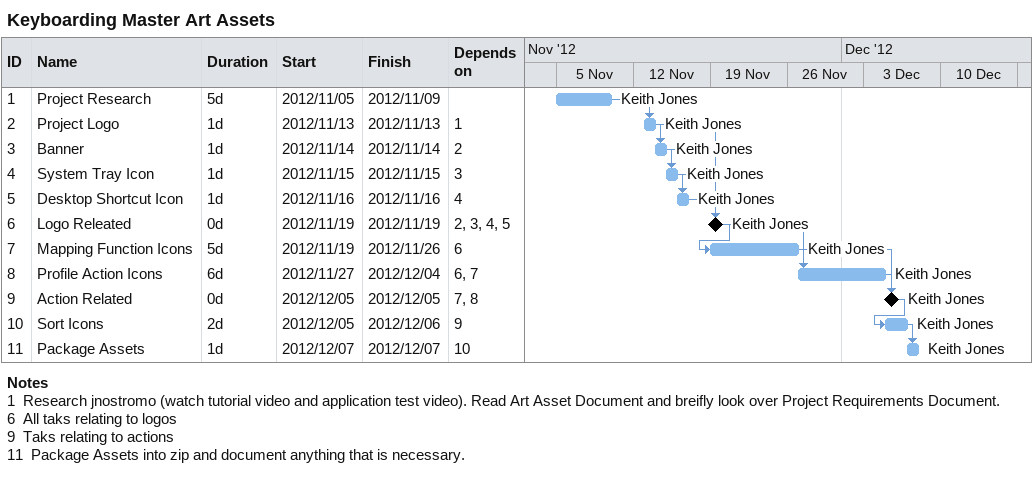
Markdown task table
Keyboarding Master Art Assets

| ID | Task | Duration | Start | Finish | Predecessors | Resources |
|---|---|---|---|---|---|---|
| 1 | Project Research | 5d | 2012-11-05 | 2012-11-09 |  | Keith Jones |
| 2 | Project Logo | 1d | 2012-11-13 | 2012-11-13 | 1 | Keith Jones |
| 3 | Banner | 1d | 2012-11-14 | 2012-11-14 | 2 | Keith Jones |
| 4 | System Tray Icon | 1d | 2012-11-15 | 2012-11-15 | 3 | Keith Jones |
| 5 | Desktop Shortcut Icon | 1d | 2012-11-16 | 2012-11-16 | 4 | Keith Jones |
| 6 | Logo Releated | 0d | 2012-11-19 | 2012-11-19 | 2, 3, 4, 5 | Keith Jones |
| 7 | Mapping Function Icons | 5d | 2012-11-19 | 2012-11-26 | 6 | Keith Jones |
| 8 | Profile Action Icons | 6d | 2012-11-27 | 2012-12-04 | 6, 7 | Keith Jones |
| 9 | Action Related | 0d | 2012-12-05 | 2012-12-05 | 7, 8 | Keith Jones |
| 10 | Sort Icons | 2d | 2012-12-05 | 2012-12-06 | 9 | Keith Jones |
| 11 | Package Assets | 1d | 2012-12-07 | 2012-12-07 | 10 | Keith Jones |

Notes
- 1: Research jnostromo (watch tutorial video and application test video). Read Art Asset Document and breifly look over Project Requirements Document.
- 6: All taks relating to logos
- 9: Taks relating to actions
- 11: Package Assets into zip and document anything that is necessary.
